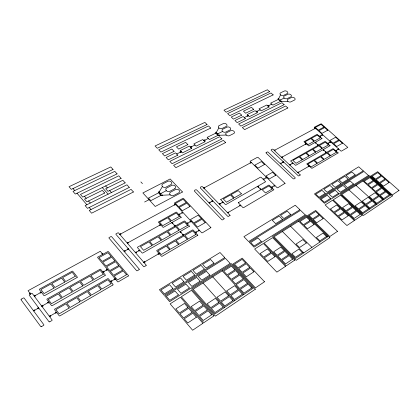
<?xml version="1.0" encoding="UTF-8"?>
<svg xmlns="http://www.w3.org/2000/svg" width="420" height="420" viewBox="0 0 420 420"><rect width="100%" height="100%" fill="white"/><g stroke="black" fill="none" stroke-linecap="round" stroke-linejoin="round"><path stroke-width="0.63" d="M338.683 149.047L338.425 149.656L337.796 149.1L338.683 149.047L335.811 150.707L336.074 150.097L336.704 150.654L335.811 150.707M327.71 143.493L327.978 142.889L328.598 143.441L327.71 143.493L330.582 141.86M309.099 166.162L308.8 166.808L308.17 166.226L309.099 166.162L297.932 172.609L298.247 171.959L298.882 172.552L297.938 172.615M322.602 134.778L322.334 135.366L321.72 134.825L322.602 134.778L319.715 136.369L319.988 135.781L320.602 136.322L319.715 136.369M315.32 128.315L315.047 128.898L314.444 128.363L315.32 128.315L274.292 150.449L274.622 149.825L275.231 150.397L274.292 150.449M306.191 143.824L305.902 144.433L305.288 143.876L306.191 143.824L281.657 157.358L281.978 156.718L282.597 157.295L281.657 157.353M292.871 163.159L292.562 163.805L291.937 163.222L292.871 163.159L289.737 164.929L290.052 164.283L290.682 164.871L289.737 164.929M274.848 185.504L274.507 186.191L273.866 185.572L274.848 185.504L271.535 187.415L271.882 186.722L272.522 187.341L271.535 187.415M283.495 161.894L283.175 162.535L282.555 161.952L283.495 161.894L280.324 163.658L280.649 163.013L281.274 163.601L280.324 163.658M278.26 99.44L279.074 99.01L278.077 98.611L278.26 99.44L280.46 101.398L281.615 101.761L281.321 101.01L272.832 105.131L270.632 103.152L278.26 99.44L280.565 94.82A2.142 1.376 18.4 0 1 280.602 92.815L284.298 91.04A2.131 1.365 18.6 0 1 287.217 91.612A2.131 1.365 18.6 0 1 287.201 93.597L283.51 95.387A2.142 1.376 18.4 0 1 280.57 94.82M266.611 177.539L266.264 178.216L265.639 177.608L266.611 177.539L263.298 179.408L263.644 178.731L264.274 179.34L263.298 179.408M240.644 205.27L240.256 206.005L239.615 205.354L240.644 205.27L227.692 212.746L228.107 211.995L228.748 212.662L227.698 212.751M251.097 162.535L250.74 163.191L250.131 162.598L251.097 162.535L203.763 188.055L204.188 187.341L204.803 187.976L203.763 188.055M279.358 100.417L279.741 99.724L280.476 100.38L279.358 100.417L284.214 98.049A2.147 1.386 18.7 0 0 287.165 98.616L290.855 96.81A2.142 1.376 18.9 0 0 290.861 94.805A2.142 1.376 18.9 0 0 287.931 94.237L284.24 96.033A2.147 1.386 18.7 0 0 284.219 98.049M223.025 202.125L222.616 202.86L221.981 202.209L223.025 202.125L219.392 204.178L219.802 203.438L220.437 204.094L219.392 204.178M199.322 230.276L198.875 231.068L198.224 230.375L199.322 230.276L195.442 232.523L195.899 231.719L196.544 232.417L195.442 232.523M215.891 133.108L216.83 132.61L215.77 132.179L215.891 133.108L218.127 135.277L219.361 135.665L219.109 134.825L209.386 139.582L207.155 137.387L215.891 133.108L218.862 127.885A2.289 1.586 15.3 0 1 219.088 125.638L223.309 123.596A2.284 1.57 15.6 0 1 226.464 124.194A2.284 1.57 15.6 0 1 226.265 126.42L222.043 128.483A2.289 1.586 15.3 0 1 218.862 127.885M267.95 105.987L268.349 105.278L269.084 105.945L267.95 105.987L271.73 104.139M209.113 202.886L209.538 202.146L210.168 202.802L209.113 202.886L212.788 200.828M256.252 111.699L256.673 110.975L257.408 111.652L256.252 111.699L260.132 109.804M190.984 221.314L190.528 222.096L189.893 221.408L190.984 221.314L187.105 223.508L187.561 222.726L188.202 223.414L187.105 223.508M248.236 115.61L247.8 116.345L247.06 115.658L248.236 115.61L244.256 117.553M158.676 192.791L159.768 192.181L158.613 191.693L158.676 192.791L161.007 195.305L162.362 195.741L162.152 194.749L150.827 200.639L148.496 198.088L158.676 192.791L162.44 186.533A2.525 1.906 11.5 0 1 162.876 183.866L167.779 181.351A2.51 1.89 11.9 0 1 171.271 181.976A2.51 1.89 11.9 0 1 170.861 184.616L165.958 187.157A2.525 1.906 11.5 0 1 162.446 186.533M159.128 253.549L158.618 254.405L157.967 253.67L159.128 253.549L143.845 262.39L144.386 261.524L145.036 262.274L143.85 262.395M182.774 212.489L182.311 213.255L181.687 212.578L182.774 212.489L178.889 214.631L179.356 213.864L179.981 214.541L178.889 214.631M160.634 224.71L160.141 225.503L159.511 224.805L160.634 224.71L127.281 243.122L127.822 242.282L128.452 243.012L127.276 243.122M217.009 134.19L217.497 133.408L218.237 134.127L217.009 134.19L222.569 131.455A2.3 1.596 15.7 0 0 225.755 132.053L229.976 129.969A2.289 1.58 15.9 0 0 230.165 127.727A2.289 1.58 15.9 0 0 227.005 127.129L222.784 129.192A2.3 1.596 15.7 0 0 222.569 131.46M139.781 250.252L139.246 251.108L138.611 250.367L139.781 250.252L135.492 252.677L136.038 251.822L136.673 252.562L135.492 252.677M115.264 278.933L114.676 279.851L114.03 279.069L115.264 278.933L110.702 281.573L111.295 280.649L111.941 281.437L110.702 281.573M203.931 140.616L204.44 139.818L205.186 140.553L203.931 140.616L208.268 138.484M124.142 251.381L124.698 250.52L125.328 251.26L124.142 251.381L128.478 248.95M159.841 194.045L160.451 193.106L161.228 193.946L159.841 194.045L166.309 190.669M190.502 147.221L191.032 146.396L191.777 147.147L190.502 147.221L194.953 145.026M107.504 269.524L106.916 270.428L106.276 269.656L107.504 269.524L102.947 272.108L103.541 271.199L104.181 271.976L102.947 272.108M181.283 151.751L180.731 152.586L179.981 151.825L181.283 151.751L176.699 153.998M119.805 234.434L120.356 233.609L120.976 234.328L119.805 234.434L175.297 204.456M56.569 312.291L55.876 313.299L55.235 312.449L56.569 312.291L49.439 316.418L50.138 315.394L50.778 316.25L49.439 316.412M48.899 302.153L48.206 303.14L47.576 302.306L48.899 302.153L41.779 306.18L42.483 305.183L43.113 306.022L41.779 306.18M38.719 307.923L38.005 308.926L37.375 308.081L38.719 307.923L33.569 310.837L34.288 309.824L34.918 310.674L33.569 310.837M41.354 292.178L40.656 293.144L40.037 292.32L41.354 292.178L34.246 296.111L34.955 295.134L35.574 295.958L34.246 296.111M266.091 152.612L266.075 153.074L293.202 178.747C293.843 179.251 295.559 178.447 295.139 177.66L267.965 152.014L267.435 151.898L266.096 152.607M41.512 326.597L43.586 325.39A0.614 0.525 -10 0 0 43.78 324.655L24.187 298.137A0.604 0.504 -9.3 0 0 23.363 298.006L21.305 299.14M49.78 321.778L51.823 320.586A0.604 0.52 -8.3 0 0 52.012 319.856L32.387 293.627A0.598 0.499 -8 0 0 31.568 293.496L29.537 294.609A0.598 0.499 -8.3 0 0 29.326 295.312L48.941 321.647A0.609 0.525 -8.7 0 0 49.775 321.783M144.601 202.004L149.662 199.364M161.007 195.305L170.205 194.843A2.541 1.937 12.3 0 0 173.744 195.473L178.647 192.875A2.525 1.916 12.7 0 0 179.03 190.186A2.525 1.916 12.7 0 0 175.518 189.556L170.615 192.134A2.541 1.937 12.3 0 0 170.205 194.843M218.127 135.277L226.301 135.051A2.305 1.607 16 0 0 229.493 135.65L233.714 133.544A2.294 1.591 16.2 0 0 233.893 131.281A2.294 1.591 16.2 0 0 230.722 130.683L226.501 132.773A2.305 1.607 16 0 0 226.301 135.056M280.46 101.398L287.889 101.299A2.158 1.391 19 0 0 290.845 101.866L294.53 100.039A2.147 1.381 19.1 0 0 294.525 98.023A2.147 1.381 19.1 0 0 291.59 97.451L287.899 99.267A2.158 1.391 19 0 0 287.889 101.299M318.25 145.21L317.336 144.816L317.924 144.491L318.25 145.21L315.163 142.443M323.221 149.683L324.14 150.077L323.552 150.412L323.221 149.683L326.345 152.492L326.014 151.762L325.427 152.098L326.345 152.492M257.775 186.448L258.752 186.879L258.074 187.262L257.775 186.448L260.951 189.567L260.652 188.748L259.975 189.137L260.951 189.567M171.959 222.6L172.988 223.067L172.195 223.514L171.959 222.6L175.119 226.06L174.883 225.146L174.09 225.587L175.119 226.06M180.227 231.651L181.267 232.129L180.469 232.58L180.227 231.651L183.44 235.168L183.194 234.234L182.396 234.691L183.44 235.168M30.55 294.053L29.421 293.506L30.445 292.95L30.55 294.053L28.061 290.719L100.301 251.281L102.827 254.315M362.959 180.994L383.77 199.637M356.003 185.393L376.877 204.267M348.931 189.872L369.863 208.982M298.657 221.198L319.94 242.004M290.593 226.301L311.923 247.391M282.382 231.494L303.76 252.872M140.873 181.918L142.448 183.629M222.217 270.816L243.889 294.42M212.704 276.848L234.402 300.799M203.002 282.996L224.732 307.314M105.604 185.939L107.347 187.908M109.673 190.538L111.426 192.523M102.281 187.561L108.103 194.177M84.504 196.25L86.236 198.277M88.562 200.986L90.311 203.028M73.033 188.548L74.739 190.549M77.023 193.226L86.856 204.745M89.198 207.491L90.962 209.559M21.294 299.145A0.604 0.504 -9.7 0 0 21.084 299.849L40.661 326.471A0.614 0.53 -10.4 0 0 41.507 326.603M238.271 202.703L242.886 207.548L243.495 207.701L273.887 189.751L269.278 185.22L268.721 185.099L238.271 202.703M338.147 152.917L311.871 168.352L306.757 163.931L333.076 148.617L338.147 152.917M230.071 215.329L228.375 216.5L227.787 216.374L200.335 187.96C199.904 187.084 201.821 186.249 202.535 186.784L230.071 215.329M224.207 218.741L222.49 219.928L221.897 219.802L194.428 191.137C194.003 190.25 195.93 189.404 196.649 189.94L224.207 218.741M330.036 145.688L295.649 165.375L290.598 160.991L324.996 141.461L325.568 141.587L330.036 145.688M220.715 199.589L225.267 204.435L225.913 204.572L265.629 181.739L261.088 177.272L260.5 177.161L220.721 199.553M210.898 227.624L202.303 232.832L201.695 232.796L174.31 203.059L182.894 198.382L183.482 198.424L210.898 227.624M321.998 138.527L308.826 145.945L303.938 141.713L317.09 134.332L321.998 138.527M314.291 127.249L340.977 151.069L341.481 151.111L347.802 147.399L321.19 123.753L314.296 127.223M197.831 235.242L162.136 256.258A0.536 0.436 11.9 0 1 161.39 256.132L156.859 250.971A0.53 0.436 11.2 0 1 156.954 250.367L192.549 229.924L193.184 230.081L197.831 235.242M189.472 226.212L142.784 252.992A0.536 0.441 9.2 0 1 142.039 252.866L137.576 247.711A0.536 0.436 8.6 0 1 137.686 247.102L184.228 220.988L184.9 221.13L189.472 226.212M300.29 174.962L298.877 175.928L298.3 175.822L271.178 150.328C270.706 149.567 272.459 148.827 273.074 149.31L300.29 174.962M181.209 217.287L163.438 227.335L162.845 227.162L158.345 222.07L176.127 212.111L176.71 212.279L181.209 217.287M285.059 183.372L277.736 187.782L277.147 187.719L250.105 161.264L257.439 157.29L257.975 157.332L285.059 183.372M330.587 141.866L330.325 142.464L329.705 141.918L330.587 141.866M212.793 200.839L212.373 201.574L211.748 200.917L212.793 200.839M175.303 204.461L174.835 205.212L174.221 204.545L175.303 204.461M128.483 248.955L127.937 249.805L127.302 249.071L128.483 248.955M329.858 237.631L296.153 260.353L272.638 236.544L306.563 215.124L329.858 237.631M202.954 323.274L192.623 330.241L170.121 303.844L180.469 297.281L202.954 323.274M213.911 315.887L203.81 322.702L181.319 296.741L191.447 290.325L213.911 315.887M264.521 281.762L255.434 287.894L233.084 263.928L242.209 258.142L264.521 281.762M392.474 195.909L363.51 215.455L340.468 194.192L369.705 175.718L392.474 195.909M255.381 289.175L215.465 316.139L191.594 289.012L231.63 263.681L255.381 289.175M327.81 236.717L295.444 258.458L274.019 236.786L306.579 216.184L327.81 236.717M211.649 314.822L203.228 320.476L199.658 316.365L208.084 310.763L211.649 314.822M223.204 307.062L214.977 312.585L211.412 308.548L219.644 303.072L223.204 307.062M232.89 300.552L224.831 305.965L221.272 301.991L229.341 296.625L232.89 300.552M242.393 294.168L234.491 299.476L230.937 295.559L238.844 290.299L242.393 294.168M251.706 287.91L243.957 293.118L240.413 289.259L248.168 284.104L251.706 287.91M390.553 195.074L362.733 213.78L341.738 194.423L369.8 176.657L390.553 195.074M285.537 266.306L276.864 272.144L254.641 249.044L263.356 243.532L285.537 266.306M294.745 260.111L286.251 265.829L264.075 243.08L272.612 237.678L294.745 260.111M337.517 231.331L329.81 236.518L307.886 215.36L315.651 210.452L337.517 231.331M253.186 288.162L214.862 313.955L193.111 289.27L231.546 264.904L253.186 288.162M354.333 220.532L346.92 225.53L325.106 204.955L332.577 200.225L354.333 220.532M362.219 215.224L354.942 220.122L333.197 199.836L340.531 195.19L362.219 215.224M399 190.449L392.354 194.927L370.928 175.943L377.638 171.696L399 190.449M292.635 259.156L285.553 263.902L282.041 260.3L289.133 255.596L292.635 259.156M302.369 252.63L295.439 257.276L291.937 253.733L298.872 249.128L302.369 252.63M326.466 236.481L319.904 240.881L316.423 237.478L322.991 233.121L326.466 236.481M360.239 214.352L354.175 218.421L350.731 215.219L356.806 211.181L360.239 214.352M368.587 208.751L362.644 212.741L359.21 209.58L365.169 205.627L368.587 208.751M375.611 204.041L369.768 207.963L366.345 204.845L372.199 200.954L375.611 204.041M382.52 199.406L376.772 203.264L373.364 200.183L379.118 196.355L382.52 199.406M389.314 194.849L383.659 198.639L380.257 195.599L385.922 191.84L389.314 194.849M288.435 254.888L281.342 259.586L277.856 256.011L284.949 251.354L288.435 254.888M306.364 243.007L299.549 247.522L296.079 244.057L302.899 239.578L306.364 243.007M348.206 215.796L342.017 219.902L338.588 216.673L344.788 212.604L348.206 215.796M356.123 210.546L350.049 214.578L346.631 211.391L352.711 207.396L356.123 210.546M364.487 205.002L358.528 208.955L355.12 205.816L361.084 201.899L364.487 205.002M371.522 200.34L365.668 204.22L362.271 201.122L368.13 197.269L371.522 200.34M378.441 195.752L372.682 199.568L369.296 196.508L375.06 192.722L378.441 195.752M385.245 191.237L379.58 194.99L376.205 191.972L381.875 188.244L385.245 191.237M196.392 317.242L187.782 322.959L184.238 318.812L192.853 313.147L196.392 317.242M207.375 309.955L198.949 315.546L195.41 311.467L203.837 305.928L207.375 309.955M218.935 302.279L210.703 307.739L207.17 303.733L215.402 298.321L218.935 302.279M228.632 295.843L220.563 301.198L217.035 297.25L225.104 291.942L228.632 295.843M238.14 289.532L230.228 294.782L226.7 290.892L234.617 285.689L238.14 289.532M247.459 283.343L239.704 288.493L236.182 284.66L243.941 279.557L247.459 283.343M275.011 256.709L267.766 261.45L264.301 257.849L271.546 253.15L275.011 256.709M284.256 250.651L277.158 255.297L273.698 251.753L280.802 247.144L284.256 250.651M344.106 211.964L337.906 216.027L334.498 212.819L340.709 208.792L344.106 211.964M352.034 206.766L345.949 210.756L342.552 207.59L348.647 203.637L352.034 206.766M381.203 187.651L375.532 191.368L372.173 188.365L377.853 184.674L381.203 187.651M389.014 182.532L383.45 186.175L380.105 183.215L385.681 179.597L389.014 182.532M192.15 312.333L183.535 317.987L180.017 313.871L188.638 308.269L192.15 312.333M203.133 305.125L194.707 310.653L191.195 306.605L199.626 301.124L203.133 305.125M243.243 278.806L235.484 283.899L231.987 280.098L239.752 275.048L243.243 278.806M253.901 271.814L246.314 276.791L242.823 273.053L250.415 268.118L253.901 271.814M270.853 252.436L263.608 257.129L260.164 253.554L267.414 248.903L270.853 252.436M314.06 224.474L307.471 228.737L304.064 225.409L310.658 221.177L314.06 224.474M323.117 218.61L316.664 222.784L313.268 219.508L319.725 215.366L323.117 218.61M340.032 208.157L333.821 212.179L330.44 208.992L336.656 205.002L340.032 208.157M377.186 184.081L371.506 187.766L368.172 184.779L373.863 181.13L377.186 184.081M385.014 179.015L379.439 182.627L376.115 179.681L381.696 176.101L385.014 179.015M187.94 307.456L179.319 313.047L175.833 308.963L184.453 303.424L187.94 307.456M239.059 274.302L231.289 279.337L227.819 275.567L235.594 270.575L239.059 274.302M249.722 267.382L242.13 272.307L238.665 268.601L246.262 263.718L249.722 267.382M373.196 180.542L367.505 184.186L364.193 181.22L369.894 177.602L373.196 180.542M381.034 175.518L375.454 179.093L372.151 176.169L377.743 172.625L381.034 175.518M234.901 269.829L227.131 274.811L223.687 271.068L231.462 266.128L234.901 269.829M245.574 262.988L237.977 267.86L234.539 264.175L242.141 259.345L245.574 262.988M309.976 220.521L303.382 224.742L299.995 221.44L306.6 217.256L309.976 220.521M319.048 214.72L312.59 218.852L309.215 215.597L315.683 211.496L319.048 214.72M368.482 175.492L324.397 203.301L319.741 198.912L363.899 171.423L368.482 175.492M230.176 263.435L169.617 301.675L164.829 296.069L225.414 258.316L230.176 263.435M261.319 241.442L254.063 246.005L250.682 242.492L257.938 237.972L261.319 241.442M330.577 198.361L324.356 202.277L321.027 199.143L327.259 195.258L330.577 198.361M338.536 193.352L332.425 197.195L329.107 194.103L335.223 190.291L338.536 193.352M346.348 188.433L340.352 192.208L337.04 189.158L343.046 185.414L346.348 188.433M353.435 183.971L347.534 187.682L344.237 184.674L350.138 180.989L353.435 183.971M178.406 294.898L169.801 300.326L166.378 296.326L174.988 290.95L178.406 294.898M189.383 287.978L180.962 293.291L177.544 289.354L185.971 284.093L189.383 287.978M200.13 281.211L191.882 286.403L188.47 282.534L196.718 277.384L200.13 281.211M209.848 275.084L201.763 280.182L198.35 276.365L206.435 271.315L209.848 275.084M305.235 214.888L254.011 247.17L249.275 242.251L300.552 210.357L305.235 214.888M224.737 257.586L164.152 295.27L159.411 289.721L220.022 252.52L224.737 257.586M282.524 219.418L275.667 223.666L272.333 220.332L279.195 216.127L282.524 219.418M290.614 214.405L283.883 218.578L280.555 215.292L287.296 211.155L290.614 214.405M325.274 193.41L319.043 197.274L315.745 194.166L321.983 190.334L325.274 193.41M333.244 188.465L327.127 192.26L323.836 189.2L329.963 185.435L333.244 188.465M341.072 183.614L335.066 187.336L331.784 184.317L337.801 180.621L341.072 183.614M348.175 179.209L342.263 182.873L338.993 179.886L344.909 176.253L348.175 179.209M355.157 174.878L349.346 178.484L346.08 175.534L351.897 171.959L355.157 174.878M299.891 209.716L248.603 241.553L243.91 236.675L295.25 205.228L299.891 209.716M172.951 288.593L164.341 293.937L160.954 289.979L169.565 284.681L172.951 288.593M183.928 281.773L175.502 287.007L172.121 283.112L180.547 277.93L183.928 281.773M194.68 275.1L186.433 280.224L183.052 276.392L191.299 271.315L194.68 275.1M204.398 269.068L196.313 274.087L192.932 270.312L201.023 265.335L204.398 269.068M213.938 263.146L206.005 268.07L202.629 264.348L210.562 259.471L213.938 263.146M363.248 170.846L319.074 198.287L314.459 193.935L358.701 166.808L363.248 170.846M112.838 285.007L59.971 315.835A0.598 0.514 -6.6 0 1 59.147 315.704L54.652 309.755A0.598 0.509 -6.6 0 1 54.836 309.046L107.667 278.691A0.562 0.473 3.6 0 1 108.444 278.817L112.97 284.34A0.562 0.478 4.1 0 1 112.838 285.007M128.205 276.045L118.309 281.815A0.557 0.473 5.1 0 1 117.532 281.683L97.724 257.67A0.551 0.452 3 0 1 97.865 257.04L107.746 251.612A0.546 0.446 4.5 0 1 108.502 251.738L128.326 275.394A0.551 0.467 6.8 0 1 128.205 276.045M139.067 269.708L137.329 270.721A0.546 0.457 8.3 0 1 136.558 270.601L109.027 238.135A0.536 0.43 5.1 0 1 109.158 237.536L110.901 236.597A0.536 0.43 5.3 0 1 111.647 236.722L139.183 269.073A0.546 0.457 8.6 0 1 139.067 269.708M146.008 265.661L144.291 266.663A0.541 0.452 9.4 0 1 143.525 266.537L115.988 234.392A0.53 0.425 6 0 1 116.109 233.798L117.836 232.869A0.53 0.425 6.2 0 1 118.571 232.995L146.118 265.031A0.541 0.452 9.6 0 1 146.008 265.661M69.137 308.033L59.152 313.834L55.944 309.598L65.924 303.854L69.137 308.033M79.921 301.77L70.124 307.461L66.911 303.282L76.703 297.649L79.921 301.77M90.51 295.638L80.903 301.219L77.679 297.108L87.287 291.575L90.51 295.638M126.462 274.748L117.469 279.977L114.235 276.061L123.228 270.884L126.462 274.748M169.538 249.722L161.254 254.536L158.015 250.861L166.299 246.089L169.538 249.722M178.495 244.519L170.357 249.244L167.123 245.616L175.261 240.933L178.495 244.519M100.9 289.621L91.471 295.103L88.247 291.044L97.676 285.616L100.9 289.621M111.09 283.7L101.834 289.081L98.606 285.08L107.861 279.752L111.09 283.7M187.315 239.416L179.314 244.062L176.08 240.482L184.081 235.872L187.315 239.416M195.967 234.386L188.108 238.954L184.874 235.415L192.738 230.89L195.967 234.386M272.16 189.053L265.461 192.938L262.264 189.803L268.968 185.95L272.16 189.053M317.037 163.453L310.968 166.976L307.808 164.057L313.882 160.566L317.037 163.453M323.62 159.632L317.641 163.102L314.486 160.22L320.471 156.776L323.62 159.632M330.115 155.878L324.224 159.301L321.074 156.445L326.97 153.053L330.115 155.878M336.504 152.171L330.697 155.542L327.558 152.717L333.365 149.378L336.504 152.171M342.437 143.241L336.756 146.501L333.643 143.74L339.329 140.506L342.437 143.241M122.582 270.118L113.589 275.284L110.381 271.399L119.374 266.28L122.582 270.118M205.175 222.658L197.516 227.057L194.308 223.619L201.973 219.251L205.175 222.658M105.063 275.515L52.253 305.634A0.598 0.509 -6.6 0 1 51.429 305.503L47.009 299.654A0.593 0.499 -6.6 0 1 47.198 298.956L99.965 269.294A0.557 0.467 2.8 0 1 100.742 269.425L105.2 274.864A0.557 0.467 3.3 0 1 105.063 275.515M338.709 139.96L333.023 143.189L329.926 140.448L335.622 137.246L338.709 139.96M61.43 298.022L51.461 303.686L48.3 299.518L58.27 293.906L61.43 298.022M72.203 291.9L62.417 297.46L59.257 293.349L69.032 287.842L72.203 291.9M82.772 285.894L73.169 291.349L70.004 287.301L79.595 281.894L82.772 285.894M93.14 279.998L83.722 285.353L80.545 281.358L89.964 276.056L93.14 279.998M103.325 274.213L94.075 279.468L90.898 275.531L100.144 270.328L103.325 274.213M118.734 265.519L109.746 270.627L106.559 266.774L115.547 261.713L118.734 265.519M201.332 218.573L193.672 222.931L190.486 219.513L198.151 215.197L201.332 218.573M233.636 198.177L226.48 202.225L223.314 198.986L230.475 194.969L233.636 198.177M241.39 193.788L234.344 197.773L231.184 194.57L238.229 190.617L241.39 193.788M302.19 159.794L296.016 163.291L292.892 160.382L299.072 156.912L302.19 159.794M308.889 155.999L302.804 159.448L299.686 156.566L305.776 153.148L308.889 155.999M315.488 152.261L309.493 155.657L306.38 152.812L312.38 149.441L315.488 152.261M321.988 148.575L316.082 151.919L312.974 149.105L318.885 145.787L321.988 148.575M328.393 144.942L322.576 148.244L319.473 145.457L325.3 142.186L328.393 144.942M275.714 175.277L269.162 178.994L266.017 175.954L272.575 172.268L275.714 175.277M152.066 245.522L143.635 250.309L140.448 246.64L148.88 241.899L152.066 245.522M161.185 240.35L152.901 245.049L149.714 241.432L157.999 236.775L161.185 240.35M170.147 235.263L162.005 239.883L158.823 236.313L166.966 231.735L170.147 235.263M178.957 230.265L170.956 234.806L167.769 231.278L175.775 226.779L178.957 230.265M187.619 225.356L179.75 229.819L176.568 226.333L184.438 221.912L187.619 225.356M114.912 260.951L105.929 266.007L102.769 262.18L111.752 257.177L114.912 260.951M316.076 142.826L315.488 143.157L315.168 142.438L316.076 142.826M77.044 277.536L44.662 295.601A0.593 0.499 -6.6 0 1 43.848 295.47L39.496 289.716A0.593 0.493 -6.6 0 1 39.685 289.028L72.041 271.241A0.567 0.473 -1.2 0 1 72.823 271.373L77.201 276.88A0.567 0.478 -0.9 0 1 77.044 277.536M54.002 288.068L44.048 293.601L40.94 289.501L50.888 284.02L54.002 288.068M64.759 282.088L54.989 287.522L51.875 283.474L61.635 278.098L64.759 282.088M75.311 276.224L65.725 281.552L62.606 277.568L72.188 272.286L75.311 276.224M111.121 256.426L102.139 261.418L99.005 257.623L107.987 252.677L111.121 256.426M313.95 141.346L308.028 144.622L304.962 141.845L310.889 138.595L313.95 141.346M320.371 137.791L314.538 141.02L311.477 138.269L317.315 135.067L320.371 137.791M170.709 221.235L162.708 225.666L159.574 222.196L167.575 217.802L170.709 221.235M179.377 216.436L171.507 220.794L168.373 217.366L176.243 213.045L179.377 216.436M189.966 206.498L182.296 210.719L179.177 207.37L186.847 203.191L189.966 206.498M264.484 164.519L257.917 168.126L254.83 165.144L261.403 161.569L264.484 164.519M327.668 130.242L321.956 133.382L318.922 130.688L324.634 127.575L327.668 130.242M324.03 127.045L318.313 130.148L315.294 127.47L321.017 124.388L324.03 127.045M186.228 202.529L178.558 206.703L175.46 203.38L183.131 199.243L186.228 202.529M102.648 253.344L101.745 253.827L102.811 254.341L102.648 253.344M182.469 191.987L155.216 206.477L142.884 192.943L170.142 178.967L182.469 191.987M174.741 188.732L169.838 191.299A2.531 1.922 11.9 0 1 166.309 190.675A2.531 1.922 11.9 0 1 166.735 187.987L171.633 185.435A2.52 1.906 12.3 0 1 175.135 186.065A2.52 1.906 12.3 0 1 174.741 188.732M133.434 191.982L91.592 213.208L89.229 210.43L131.066 189.362L133.434 191.982M225.629 142.564L175.886 167.659L173.612 165.296L223.367 140.369L225.629 142.564M129.297 187.404L87.465 208.362L85.123 205.611L126.945 184.805L129.297 187.404M287.847 107.982L244.597 129.644L242.351 127.528L285.621 105.998L287.847 107.982M221.865 138.91L172.106 163.727L169.848 161.38L219.618 136.726L221.865 138.91M104.68 193.011L86.846 201.836L84.52 199.122L102.354 190.36L104.68 193.011M125.176 182.868L108.014 191.363L105.688 188.722L122.845 180.29L125.176 182.868M284.141 104.68L240.859 126.116L238.628 124.01L281.93 102.706L284.141 104.68M177.823 155.153L168.352 159.821L166.11 157.495L175.581 152.854L177.823 155.153M191.62 148.349L182.401 152.891L180.164 150.612L189.383 146.092L191.62 148.349M205.049 141.724L196.077 146.15L193.841 143.908L202.813 139.514L205.049 141.724M121.102 178.364L82.777 197.096L80.472 194.402L118.792 175.807L121.102 178.364M245.364 118.587L237.143 122.614L234.927 120.519L243.149 116.519L245.364 118.587M257.355 112.712L249.344 116.639L247.128 114.581L255.145 110.686L257.355 112.712M269.052 106.985L261.235 110.812L259.024 108.796L266.847 104.989L269.052 106.985M174.095 151.326L164.619 155.946L162.393 153.631L171.869 149.042L174.095 151.326M187.877 144.606L178.658 149.1L176.431 146.832L185.656 142.364L187.877 144.606M117.075 173.885L75.29 194.061L73.007 191.378L114.781 171.35L117.075 173.885M241.678 115.148L233.452 119.128L231.252 117.049L239.479 113.096L241.678 115.148M253.664 109.342L245.642 113.227L243.448 111.184L251.47 107.326L253.664 109.342M210.719 128.084L160.918 152.098L158.708 149.798L208.514 125.942L210.719 128.084M273.163 94.899L229.787 115.668L227.598 113.605L270.989 92.967L273.163 94.899M207.049 124.52L157.243 148.271L155.048 145.992L204.866 122.398L207.049 124.52M113.069 169.454L71.3 189.373L69.038 186.711L110.791 166.934L113.069 169.454M269.546 91.681L226.144 112.235L223.97 110.182L267.388 89.759L269.546 91.681"/></g></svg>
